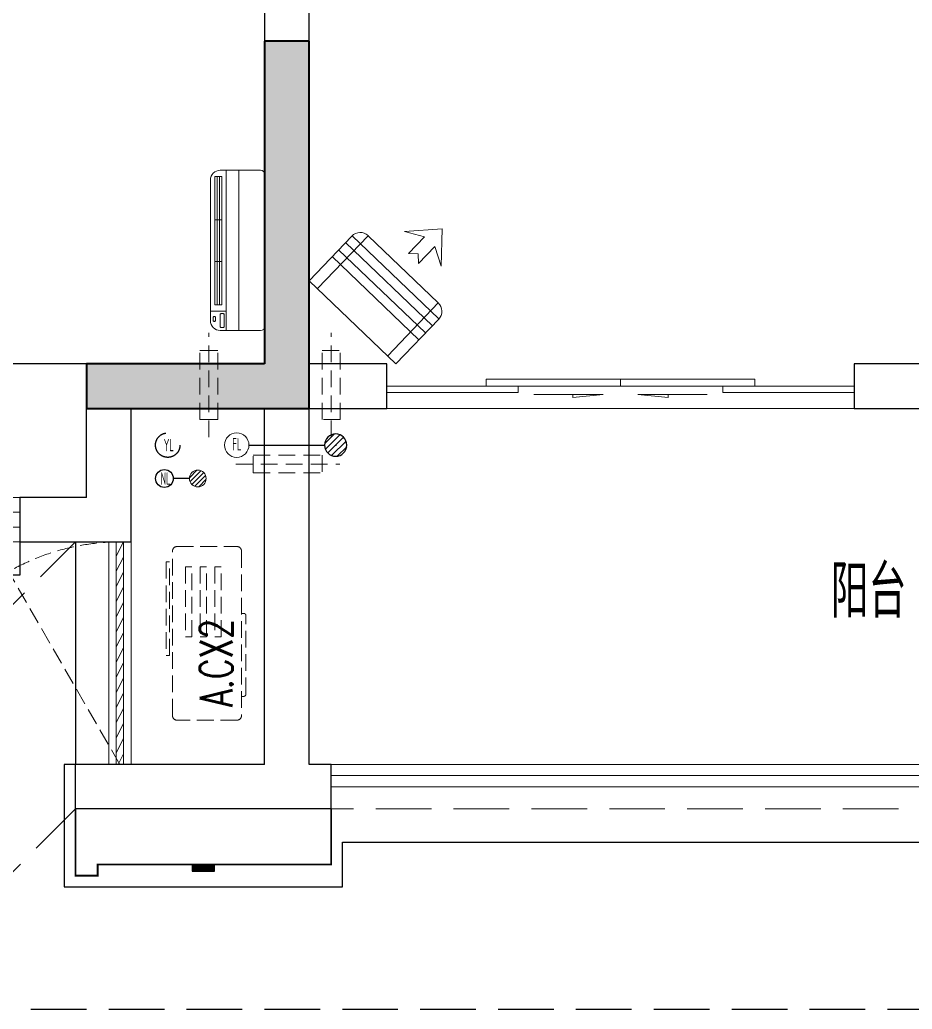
# Model space of a CAD drawing. Extents: x 3753737 to 4713801, y -857380 to 24339.
# Drawn here: x 4043213 to 4047225, y -742610 to -738164 of the extents above; entities that cross this region are included whole.
import ezdxf

# ---------------------------------------------------------------- set-up
doc = ezdxf.new("R2010")
doc.units = 0
doc.header["$LTSCALE"] = 1000
doc.header["$MEASUREMENT"] = 0
doc.linetypes.add('DASH', pattern=[0.35, 0.25, -0.1])
doc.linetypes.add('HIDDEN', pattern=[0.375, 0.25, -0.125])
doc.layers.get('0').update_dxf_attribs({"linetype": 'CONTINUOUS'})
for name, color, linetype in [('!!电气', 1, 'CONTINUOUS'), ('3.5方案汇报，与郭总、侯月琴确定户型_t8$0$2020.03.04 -1安徽标准化洋房户型(UA）_t8_t8$0$看线', 154, 'CONTINUOUS'), ('LVTRY', 252, 'CONTINUOUS'), ('VPIPE-凝结', 150, 'CONTINUOUS'), ('VPIPE-雨水', 4, 'DASH'), ('WALL', 252, 'CONTINUOUS'), ('卫生间', 6, 'CONTINUOUS'), ('看线', 185, 'CONTINUOUS'), ('立面', 73, 'CONTINUOUS'), ('铝合金', 144, 'CONTINUOUS')]:
    doc.layers.add(name, color=color, linetype=linetype)
for name, color, linetype, lineweight in [('COLUMN', 252, 'CONTINUOUS', 40), ('EQUIP_地漏', 7, 'CONTINUOUS', 18), ('PUB_HATCH', 8, 'CONTINUOUS', 9), ('PUB_TEXT', 7, 'CONTINUOUS', 20), ('VPIPE-废水', 31, 'TG_F', 18), ('WINDOW', 146, 'CONTINUOUS', 20), ('平面-栏杆', 56, 'CONTINUOUS', 15), ('平面-看线', 252, 'CONTINUOUS', 15), ('平面-空调室内机', 176, 'CONTINUOUS', 9), ('平面-空调预留孔', 252, 'CONTINUOUS', 15)]:
    doc.layers.add(name, color=color, linetype=linetype, lineweight=lineweight)
doc.styles.add('_TCH_DIM', font='SIMPLEX', dxfattribs={"bigfont": 'GBCBIG'})
doc.styles.get("Standard").update_dxf_attribs({"font": 'gbenor.shx', "bigfont": 'gbcbig.shx'})
doc.styles.add('TG_LINETYPE', font='SIMPLEX', dxfattribs={"width": 0.8, "height": 3, "bigfont": 'HZTXT'})
doc.linetypes.add('TG_F', pattern='A,2,-0.3,["F",TG_LINETYPE,S=0.1,R=0,X=-0.23,Y=-0.15],0', length=2.3)

# ---------------------------------------------------------------- blocks, each defined once
blk = doc.blocks.new('A$C148B7D8E')
at = {"layer": '卫生间', "color": 252, "linetype": 'DASH'}
for p, q in [((1750, -900), (2650, 0)), ((2650, -1200), (1750, -2100))]:
    blk.add_line(p, q, dxfattribs=at)
blk.add_lwpolyline([(16100, 14000), (16100, 15400), (7700, 15400), (7700, 10800), (7300, 10800), (7300, 10000), (900, 10000), (900, 9000), (-900, 9000), (-900, -900), (1750, -900), (1750, -2100), (23450, -2100), (23450, -900), (25100, -900)], dxfattribs=at)
blk = doc.blocks.new('GFDGFSDFGD')
at = {"layer": 'PUB_HATCH'}
blk.add_hatch(color=256, dxfattribs=at).paths.add_polyline_path([(423216.6, 365523.7), (424216.6, 365523.7), (424216.6, 367173.7), (424016.6, 367173.7), (424016.6, 365723.7), (423216.6, 365723.7)])
at = {"layer": 'COLUMN', "color": 252}
for p, q in [((424216.6, 367173.7), (424016.6, 367173.7)), ((424016.6, 367173.7), (424016.6, 365723.7)), ((424216.6, 365523.7), (424216.6, 367173.7)), ((424016.6, 365723.7), (423216.6, 365723.7)), ((423216.6, 365723.7), (423216.6, 365523.7)), ((423216.6, 365523.7), (424216.6, 365523.7))]:
    blk.add_line(p, q, dxfattribs=at)
blk = doc.blocks.new('dongkong')
at = {"layer": '平面-空调预留孔', "color": 8, "linetype": 'HIDDEN', "ltscale": 0.3}
for p, q in [((-603796, 210899.9), (-603796, 210431.5)), ((-603836, 210821), (-603836, 210510.8)), ((-603836, 210821), (-603756, 210821)), ((-603756, 210821), (-603756, 210510.8))]:
    blk.add_line(p, q, dxfattribs=at)
blk.add_lwpolyline([(-603756, 210510.8), (-603836, 210510.8)], dxfattribs=at)
blk = doc.blocks.new('A$C001338C2')
at = {"color": 8}
for p, q in [((845, 303.6), (55, 303.6)), ((109.1, 214.8), (109.1, 303.6)), ((0, 248.6), (0, 22)), ((900, 22), (900, 248.6)), ((22, 0), (878, 0))]:
    blk.add_line(p, q, dxfattribs=at)
at = {"color": 8, "lineweight": 5}
for p, q in [((864.6, 278.7), (144.5, 278.7)), ((144.5, 278.7), (144.5, 265.8)), ((387, 278.7), (144.5, 278.7)), ((144.5, 278.7), (144.5, 252.9)), ((387, 239.9), (387, 278.7)), ((864.6, 278.7), (622, 278.7)), ((622, 278.7), (622, 239.9)), ((864.6, 252.9), (864.6, 278.7)), ((144.5, 265.8), (864.6, 265.8)), ((144.5, 239.9), (144.5, 252.9)), ((144.5, 252.9), (864.6, 252.9)), ((864.6, 239.9), (144.5, 239.9)), ((622, 239.9), (387, 239.9)), ((864.6, 265.8), (864.6, 239.9)), ((900, 214.8), (0, 214.8)), ((900, 143.2), (0, 143.2))]:
    blk.add_line(p, q, dxfattribs=at)
at = {"color": 8}
for points in [[(73.1, 275), (56.8, 275, -0.414214), (51.3, 280.5), (51.3, 283.4, -0.414214), (56.8, 288.9), (73.1, 288.9, -0.414214), (78.6, 283.4), (78.6, 280.5, -0.414214)], [(89.2, 226.4), (22.2, 226.4, -0.414214), (16.7, 231.9), (16.7, 243.1, -0.414214), (22.2, 248.6), (89.2, 248.6, -0.414214), (94.7, 243.1), (94.7, 231.9, -0.414214)]]:
    blk.add_lwpolyline(points, format="xyb", close=True, dxfattribs=at)
for centre, radius, start, end in [((55, 248.6), 55, 90, 180), ((845, 248.6), 55, 360, 90), ((22, 22), 22, 180, 270), ((878, 22), 22, 270, 360)]:
    blk.add_arc(centre, radius, start, end, dxfattribs=at)
blk = doc.blocks.new('$lvtry$00000171')
for p, q in [((-74.2, 10.6), (-10.6, 74.2)), ((-69.8, -27.4), (27.4, 69.8)), ((-53, -53), (53, 53)), ((-27.4, -69.8), (69.8, 27.4)), ((10.6, -74.2), (74.2, -10.6))]:
    blk.add_line(p, q)
blk.add_circle((0, 0), 75)
blk.add_point((0, 0))
blk = doc.blocks.new('$TwtSys$00000141')
at = {"color": 252}
for p, q in [((-47.1, 3.8), (-5, 45.9)), ((-47.1, 3.8), (-5, 45.9)), ((-43.6, -17.5), (17.5, 43.6)), ((-43.6, -17.5), (17.5, 43.6)), ((-33.2, -33.2), (33.2, 33.2)), ((-33.2, -33.2), (33.2, 33.2)), ((-16.2, -43.5), (43.8, 16.4)), ((-16.2, -43.5), (43.8, 16.4)), ((5.7, -46.1), (46.1, -5.7)), ((5.7, -46.1), (46.1, -5.7))]:
    blk.add_line(p, q, dxfattribs=at)
blk.add_circle((0, 0), 47, dxfattribs=at)
blk.add_circle((0, 0), 47, dxfattribs=at)
blk = doc.blocks.new('fergve')
at = {"layer": '平面-空调预留孔', "color": 8, "linetype": 'DASH', "ltscale": 0.3}
for p, q in [((119062.7, 54987.6), (119062.7, 54977.6)), ((119072.7, 54967.6), (119425.6, 54967.6)), ((119435.6, 54977.6), (119435.6, 54987.6))]:
    blk.add_line(p, q, dxfattribs=at)
for points in [[(119666.7, 55326.8), (119246.8, 55326.8), (119246.8, 55311.6), (119666.7, 55311.6)], [(119645.5, 55239.2), (119330, 55239.2), (119330, 55210.2), (119645.5, 55210.2)], [(119645.5, 55173.4), (119330, 55173.4), (119330, 55144.4), (119645.5, 55144.4)], [(119645.5, 55107.6), (119330, 55107.6), (119330, 55078.6), (119645.5, 55078.6)]]:
    blk.add_lwpolyline(points, close=True, dxfattribs=at)
blk.add_lwpolyline([(119715.9, 54987.6), (118975.9, 54987.6, -0.414214), (118955.9, 55007.6), (118955.9, 55277.6, -0.414214), (118975.9, 55297.6), (119715.9, 55297.6, -0.414214), (119735.9, 55277.6), (119735.9, 55007.6, -0.414214)], format="xyb", close=True, dxfattribs=at)
for centre, start, end in [((119072.7, 54977.6), 180, 270), ((119425.6, 54977.6), 270, 0)]:
    blk.add_arc(centre, 10, start, end, dxfattribs=at)
at = {"layer": '平面-空调预留孔', "color": 8, "linetype": 'DASH', "ltscale": 0.3, "style": '_TCH_DIM', "width": 0.705882}
blk.add_text('A.CX2', height=146.88, dxfattribs=at).set_placement((119015.3, 55027.3))
blk = doc.blocks.new('dasdasf1sa2f31as32f')
at = {"color": 8}
for p, q in [((-116, 585.6), (43.3, 640.5)), ((82.7, 476.6), (43.3, 640.5)), ((-22.8, 585.5), (-116, 585.6)), ((-22.8, 585.5), (-73.4, 493.2)), ((32.4, 555.1), (-18.1, 462.9)), ((82.7, 476.6), (32.4, 555.1)), ((-473.5, 259.7), (-339.5, 504)), ((-269.8, 524.3), (-427.7, 236.5)), ((134.6, 245.5), (-338.8, 505.1)), ((-269.8, 524.3), (113.7, 314)), ((-31.3, 504.4), (-73.4, 493.2)), ((-18.1, 462.9), (-31.3, 504.4)), ((114.7, 208.4), (-359.1, 468.2)), ((92.6, 168.8), (-380.9, 428.5)), ((72.3, 131.9), (-401.1, 391.6)), ((113.7, 314), (-44.2, 26.2)), ((0, 0), (-473.5, 259.7)), ((134, 244.4), (0, 0))]:
    blk.add_line(p, q, dxfattribs=at)
for centre, start, end in [((-294.5, 479.4), 61.2593, 151.2593), ((89, 269), 331.2593, 61.2593)]:
    blk.add_arc(centre, 51.3, start, end, dxfattribs=at)
blk = doc.blocks.new('GDGDRGDGDRGDR')
at = {"layer": '平面-空调室内机', "ltscale": 0.3}
for p, rotation in [((-179479.5, 653502.9), 180), ((634787.3, 1046278.1), 89.99999999999999)]:
    blk.add_blockref('dongkong', p, dxfattribs=dict(at, rotation=rotation))
at = {"layer": '平面-空调预留孔'}
for name, p, rotation in [('dasdasf1sa2f31as32f', (424606.8, 442932.1), 344.9999999966897), ('fergve', (478900.7, 322375.3), 90)]:
    blk.add_blockref(name, p, dxfattribs=dict(at, rotation=rotation))
blk = doc.blocks.new('$DorLib2D$00000138')
at = {"color": 0, "linetype": 'Continuous'}
for p, q in [((-0.2875, 0), (-0.2875, 0.1538)), ((-0.2875, 0.1538), (0, 0.1538)), ((0, 0.1538), (0, 0)), ((0.2875, 0.1538), (0, 0.1538)), ((0.2875, 0), (0.2875, 0.1538)), ((-0.5, -0.1399), (-0.5, 0)), ((-0.5, 0), (-0.2188, 0)), ((0, 0), (-0.2875, 0)), ((-0.2188, 0), (-0.2188, -0.1399)), ((0, 0), (0.2875, 0)), ((0.2188, 0), (0.2188, -0.1399)), ((0.5, 0), (0.2188, 0)), ((0.5, 0), (0.5, -0.1946)), ((0.5, -0.1399), (0.5, 0)), ((-0.2188, -0.1399), (-0.5, -0.1399)), ((0.2188, -0.1399), (0.5, -0.1399)), ((-0.1857, -0.186), (-0.037, -0.186)), ((-0.037, -0.186), (-0.1019, -0.2583)), ((-0.1019, -0.2583), (-0.1019, -0.186)), ((0.1857, -0.186), (0.037, -0.186)), ((0.037, -0.186), (0.1019, -0.2583)), ((0.1019, -0.2583), (0.1019, -0.186))]:
    blk.add_line(p, q, dxfattribs=at)
blk = doc.blocks.new('$WINLIB2D$00000001')
at = {"color": 0}
for points in [[(-0.5, 0.5), (-0.5, -0.5)], [(-0.5, 0.5), (0.5, 0.5)], [(0.5, -0.5), (0.5, 0.5)], [(0.5, 0.1667), (-0.5, 0.1667)], [(0.5, -0.1667), (-0.5, -0.1667)], [(-0.5, -0.5), (0.5, -0.5)]]:
    blk.add_lwpolyline(points, dxfattribs=at)
blk = doc.blocks.new('$WINLIB2D$00000039')
at = {"color": 0}
for points in [[(-0.5, 0.5), (-0.5, -0.5)], [(0.5, 0.5), (-0.5, 0.5)], [(0.5, -0.5), (0.5, 0.5)], [(-0.5, 0.1667), (0.5, 0.1667)], [(-0.3839, -0.1667), (-0.448, 0.1667)], [(-0.3159, -0.1667), (-0.38, 0.1667)], [(-0.2479, -0.1667), (-0.312, 0.1667)], [(-0.1799, -0.1667), (-0.244, 0.1667)], [(-0.1119, -0.1667), (-0.176, 0.1667)], [(-0.0439, -0.1667), (-0.108, 0.1667)], [(0.0241, -0.1667), (-0.04, 0.1667)], [(0.0921, -0.1667), (0.028, 0.1667)], [(0.16, -0.1667), (0.0959, 0.1667)], [(0.228, -0.1667), (0.1639, 0.1667)], [(0.296, -0.1667), (0.2319, 0.1667)], [(0.364, -0.1667), (0.2999, 0.1667)], [(0.432, -0.1667), (0.3679, 0.1667)], [(0.5, -0.1667), (0.4359, 0.1667)], [(-0.4519, -0.1667), (-0.5, 0.0836)], [(-0.5, -0.1667), (0.5, -0.1667)], [(0.5, -0.5), (-0.5, -0.5)]]:
    blk.add_lwpolyline(points, dxfattribs=at)
blk = doc.blocks.new('A$C5F341E43')
at = {"layer": '立面'}
h = blk.add_hatch(dxfattribs=at)
h.set_pattern_fill('ANSI31', color=252, scale=2)
h.set_pattern_definition([(45, (-885150.3096, -795945.4625), (-2.24506403, 2.24506403), [])])
h.paths.add_polyline_path([(3075, -380), (3175, -380), (3175, -350), (3075, -350)])
at = {"color": 252, "const_width": 8}
blk.add_lwpolyline([(2550, -100), (2550, -400), (2650, -400), (2650, -350), (3700, -350), (3700, -100)], dxfattribs=at)
at = {"layer": '3.5方案汇报，与郭总、侯月琴确定户型_t8$0$2020.03.04 -1安徽标准化洋房户型(UA）_t8_t8$0$看线', "color": 252, "ltscale": 10}
blk.add_line((2600, 1900), (100, 1900), dxfattribs=at)
at = {"layer": 'VPIPE-凝结', "color": 252, "ltscale": 0.1}
blk.add_line((3330, 1535), (3670, 1535), dxfattribs=at)
blk.add_lwpolyline([(3062.4, 1385), (2990, 1385)], dxfattribs=at)
at = {"layer": 'VPIPE-凝结', "color": 252}
blk.add_circle((2950, 1385), 40, dxfattribs=at)
at = {"layer": 'VPIPE-废水', "color": 252}
blk.add_circle((3275, 1535), 55, dxfattribs=at)
at = {"layer": 'VPIPE-雨水', "color": 252}
blk.add_circle((2965, 1535), 55, dxfattribs=at)
at = {"layer": 'WALL', "color": 252}
for p, q in [((3400, 5200), (3400, 1900)), ((3600, 1900), (3600, 5200)), ((3400, 1900), (2600, 1900)), ((2600, 1300), (2600, 1900)), ((3950, 1900), (3600, 1900)), ((3950, 1700), (3950, 1900)), ((6849.9, 1900), (6050, 1900)), ((6050, 1900), (6050, 1700)), ((3400, 1700), (2800, 1700)), ((2800, 1100), (2800, 1700)), ((3400, 100), (3400, 1700)), ((3600, 1700), (3950, 1700)), ((3600, 100), (3600, 1700)), ((6050, 1700), (6849.9, 1700)), ((2600, 1300), (2300, 1300)), ((2300, 1300), (2300, 1100)), ((2300, 1100), (2800, 1100)), ((3400, 100), (2550, 100)), ((2550, -100), (2550, 100)), ((3700, 100), (3600, 100)), ((3700, -100), (3700, 100)), ((3500, -100), (2550, -100)), ((3700, -100), (3500, -100))]:
    blk.add_line(p, q, dxfattribs=at)
at = {"layer": 'WINDOW', "color": 252}
blk.add_line((6050, 1700), (3950, 1700), dxfattribs=at)
at = {"layer": 'WINDOW', "color": 252, "linetype": 'DASH', "ltscale": 0.3}
blk.add_lwpolyline([(2750, 100), (2250, 966, -0.131652), (2750, 1100)], format="xyb", dxfattribs=at)
at = {"layer": '平面-栏杆', "color": 252}
for points in [[(8350, 50), (3700, 50)], [(8350, 0), (3700, 0)]]:
    blk.add_lwpolyline(points, dxfattribs=at)
at = {"layer": '平面-看线', "color": 252}
blk.add_lwpolyline([(8350, 100), (3700, 100)], dxfattribs=at)
at = {"layer": '平面-看线', "color": 252, "linetype": 'DASH'}
blk.add_lwpolyline([(8350, -100), (3700, -100)], dxfattribs=at)
at = {"layer": '看线', "color": 252}
for points in [[(2300, 1100), (2300, 950), (-250, 950), (-250, 9350), (1400.1, 9350), (1400.1, 9200)], [(2550, 100), (2500, 100), (2500, -450), (3750, -450), (3750, -250)]]:
    blk.add_lwpolyline(points, dxfattribs=at)
at = {"layer": '看线', "color": 252, "ltscale": 0.5}
for points in [[(2550, 1100), (2550, 100)], [(3750, -250), (8350, -250)]]:
    blk.add_lwpolyline(points, dxfattribs=at)
at = {"layer": '立面', "color": 252}
blk.add_lwpolyline([(3075, -380), (3175, -380), (3175, -350), (3075, -350)], close=True, dxfattribs=at)
at = {"layer": '铝合金', "color": 252}
blk.add_lwpolyline([(3075, -380), (3175, -380), (3175, -350), (3075, -350)], close=True, dxfattribs=at)
at = {"color": 252}
for name, p in [('A$C148B7D8E', (-100, 1100)), ('GFDGFSDFGD', (-420616.6, -363823.7)), ('GDGDRGDGDRGDR', (-420616.6, -441032.1))]:
    blk.add_blockref(name, p, dxfattribs=at)
at = {"layer": 'EQUIP_地漏', "color": 252, "xscale": -0.8, "yscale": -0.8, "zscale": 0.8, "rotation": 180}
blk.add_blockref('$TwtSys$00000141', (3100, 1385), dxfattribs=at)
at = {"layer": 'LVTRY', "color": 252, "xscale": -0.6666666667107825, "yscale": 0.6666666667107825, "rotation": 90.00000000602213}
blk.add_blockref('$lvtry$00000171', (3720, 1535), dxfattribs=at)
at = {"layer": 'WINDOW', "color": 252}
for name, p, xscale, yscale, zscale, rotation in [('$DorLib2D$00000138', (5000, 1800), 2100, -200, 2100, 179.9999999989443), ('$WINLIB2D$00000001', (1400, 1200), 1800, -200, 1800, 4.935878894074151e-09), ('$WINLIB2D$00000039', (2750, 600), -1000, -100, -1000, 270)]:
    blk.add_blockref(name, p, dxfattribs=dict(at, xscale=xscale, yscale=yscale, zscale=zscale, rotation=rotation))
at = {"layer": '平面-空调室内机', "color": 252, "ltscale": 0.3, "xscale": -1, "rotation": 180}
blk.add_blockref('dongkong', (606945.9, 212470.8), dxfattribs=at)
at = {"layer": '平面-空调室内机', "color": 252, "ltscale": 0.3, "rotation": 180}
blk.add_blockref('dongkong', (-600646.1, 212470.8), dxfattribs=at)
at = {"layer": '平面-空调预留孔', "color": 252, "xscale": 0.800000000046565, "yscale": 0.800000000046565, "zscale": 0.800000000046565, "rotation": 90.00000023343011}
blk.add_blockref('A$C001338C2', (3399.9, 2050), dxfattribs=at)
at = {"layer": 'PUB_TEXT', "color": 252, "width": 0.6}
for s, p in [('YL', (2946.8, 1507)), ('FL', (3255.2, 1511.2)), ('NL', (2933.2, 1357))]:
    blk.add_text(s, height=56, dxfattribs=at).set_placement(p)
at = {"layer": 'PUB_TEXT', "color": 252}
blk.add_text('阳台', height=236.31, dxfattribs=at).set_placement((5945, 759.3))

msp = doc.modelspace()

# ---------------------------------------------------------------- block references
at = {"layer": '!!电气'}
msp.add_blockref('A$C5F341E43', (4040913.4, -741610.2), dxfattribs=at)

doc.saveas('drawing.dxf')
